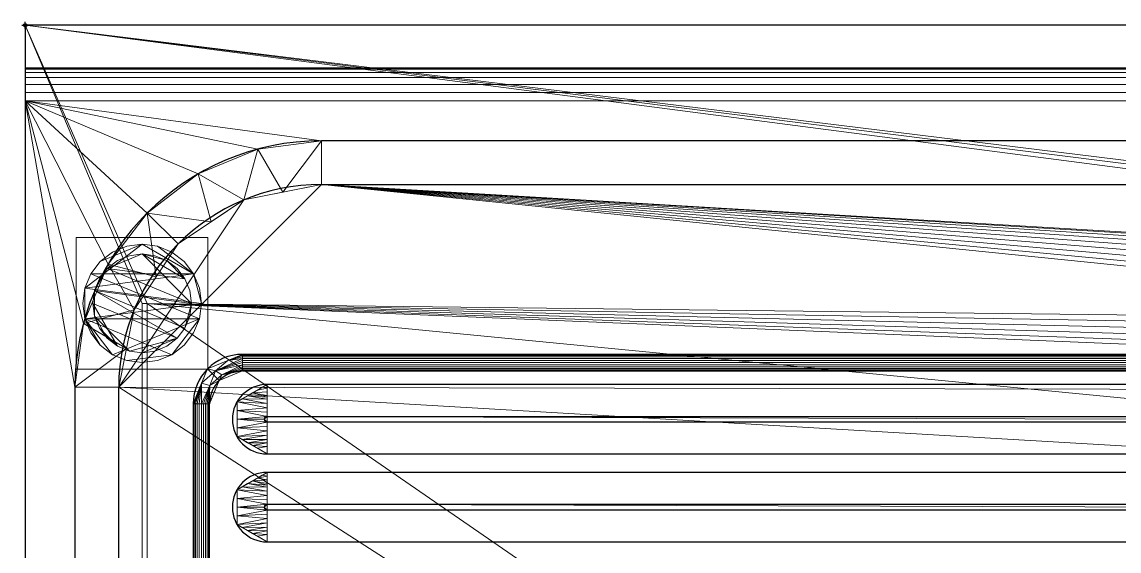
# Model space of a CAD drawing. Header units: millimetres. Extents: x -1 to 1401, y -701 to 1.
# Drawn here: x -1 to 332.2, y -159.8 to 1 of the extents above; entities that cross this region are included whole.
import ezdxf

# ---------------------------------------------------------------- set-up
doc = ezdxf.new("R2010")
doc.units = ezdxf.units.MM
doc.header["$PDMODE"] = 34
for name, color, linetype in [('IQ_200_2D', 1, 'Continuous'), ('IQ_200_3D', 1, 'Continuous'), ('IQ_204_2D', 7, 'Continuous'), ('IQ_204_3D', 7, 'Continuous'), ('IQ_INS_3D', 3, 'Continuous')]:
    doc.layers.add(name, color=color, linetype=linetype)

msp = doc.modelspace()

# ---------------------------------------------------------------- linework, layer by layer
at = {"layer": 'IQ_200_2D'}
for p, q in [((1400, 0), (0, 0)), ((0, 0), (0, -700))]:
    msp.add_line(p, q, dxfattribs=at)
at = {"layer": 'IQ_204_2D'}
for p, q in [((1400, -13), (0, -13)), ((1310, -35.11), (90, -35.11)), ((90, -48.39), (1310, -48.39)), ((639.96, -100), (66, -100)), ((66, -105), (639.96, -105)), ((632.38, -109.14), (73.48, -109.14)), ((15.11, -110), (15.11, -610)), ((28.39, -610), (28.39, -110)), ((51, -115), (51, -605)), ((56, -605), (56, -115)), ((73.44, -118.82), (632.34, -118.82)), ((632.34, -120.58), (73.44, -120.58)), ((73.48, -130.26), (632.38, -130.26)), ((632.38, -135.84), (73.48, -135.84)), ((73.44, -145.52), (632.34, -145.52)), ((632.34, -147.28), (73.44, -147.28)), ((73.48, -156.96), (632.38, -156.96))]:
    msp.add_line(p, q, dxfattribs=at)
for centre, radius, end in [((90, -110), 74.89, 180), ((90, -110), 61.61, 180), ((66, -115), 15, 180), ((66, -115), 10, 180), ((73.48, -119.7), 10.56, 270), ((73.44, -119.7), 0.877, 270), ((73.48, -146.4), 10.56, 270), ((73.44, -146.4), 0.877, 270)]:
    msp.add_arc(centre, radius, 90, end, dxfattribs=at)
at = {"layer": 'IQ_INS_3D'}
msp.add_point((0, 0), dxfattribs=at)

# ---------------------------------------------------------------- meshes
at = {"layer": 'IQ_200_3D', "lineweight": 18}
mesh = msp.add_polyface(dxfattribs=at)
corners = [(0, -13, 1000), (0, -13, 910), (0, -13.34, 907.41), (0, -14.34, 905), (0, -15.93, 902.93), (0, -18, 901.34), (0, -20.41, 900.34), (0, -23, 900), (0, -700, 900), (0, -700, 850), (0, 0, 850), (0, 0, 1000)]
mesh.append_faces([[corners[k] for k in face] for face in [(10, 1, 0, 11)]], dxfattribs={"vtx0": -1})
mesh.append_faces([[corners[k] for k in face] for face in [(4, 10, 5)]], dxfattribs={"vtx0": -1, "vtx1": -1})
mesh.append_faces([[corners[k] for k in face] for face in [(10, 4, 3), (10, 3, 2), (10, 2, 1), (10, 6, 5)]], dxfattribs={"vtx0": -1, "vtx2": -1})
mesh.append_faces([[corners[k] for k in face] for face in [(7, 6, 10)]], dxfattribs={"vtx1": -1, "vtx2": -1})
mesh.append_faces([[corners[k] for k in face] for face in [(10, 9, 8, 7)]], dxfattribs={"vtx3": -1})
mesh = msp.add_polyface(dxfattribs=at)
corners = [(0, 0, 850), (0, -700, 850), (1400, -700, 850), (1400, 0, 850), (712, -550, 850), (712, -150, 850), (713.87, -135.76, 850), (719.37, -122.5, 850), (728.11, -111.11, 850), (739.5, -102.37, 850), (752.76, -96.87, 850), (767, -95, 850), (1267, -95, 850), (1281.24, -96.87, 850), (1294.5, -102.37, 850), (1305.89, -111.11, 850), (1314.63, -122.5, 850), (1320.13, -135.76, 850), (1322, -150, 850), (1322, -550, 850), (1320.13, -564.24, 850), (1314.63, -577.5, 850), (1305.89, -588.89, 850), (1294.5, -597.63, 850), (1281.24, -603.13, 850), (1267, -605, 850), (767, -605, 850), (752.76, -603.13, 850), (739.5, -597.63, 850), (728.11, -588.89, 850), (719.37, -577.5, 850), (713.87, -564.24, 850), (1364.5, -664.5, 850), (35.5, -664.5, 850), (35.5, -84.5, 850), (37, -84.5, 850), (37, -663, 850), (1363, -663, 850), (1363, -84.5, 850), (1364.5, -84.5, 850), (676, -100, 850), (676.55, -95.86, 850), (678.14, -92, 850), (680.69, -88.69, 850), (684, -86.14, 850), (687.86, -84.55, 850), (692, -84, 850), (696.14, -84.55, 850), (700, -86.14, 850), (703.31, -88.69, 850), (705.86, -92, 850), (707.45, -95.86, 850), (708, -100, 850), (707.45, -104.14, 850), (705.86, -108, 850), (703.31, -111.31, 850), (700, -113.86, 850), (696.14, -115.45, 850), (692, -116, 850), (687.86, -115.45, 850), (684, -113.86, 850), (680.69, -111.31, 850), (678.14, -108, 850), (676.55, -104.14, 850)]
mesh.append_faces([[corners[k] for k in face] for face in [(4, 35, 5), (52, 8, 53), (43, 0, 44), (27, 36, 28), (29, 36, 30), (22, 37, 23), (20, 37, 21), (38, 3, 39)]], dxfattribs={"vtx0": -1, "vtx1": -1})
mesh.append_faces([[corners[k] for k in face] for face in [(35, 0, 43, 42), (3, 11, 48, 47)]], dxfattribs={"vtx0": -1, "vtx1": -1, "vtx3": -1})
mesh.append_faces([[corners[k] for k in face] for face in [(0, 34, 33, 1), (35, 4, 31, 36), (35, 63, 62), (35, 41, 40), (35, 42, 41), (9, 51, 50), (3, 46, 45, 0), (37, 25, 24), (36, 31, 30), (36, 29, 28), (37, 24, 23), (36, 26, 25, 37), (37, 22, 21), (3, 12, 11), (38, 16, 15), (38, 17, 16), (38, 15, 14)]], dxfattribs={"vtx0": -1, "vtx2": -1})
mesh.append_faces([[corners[k] for k in face] for face in [(35, 61, 60, 5), (38, 13, 12, 3)]], dxfattribs={"vtx0": -1, "vtx2": -1, "vtx3": -1})
mesh.append_faces([[corners[k] for k in face] for face in [(60, 59, 5), (62, 61, 35), (58, 57, 6), (56, 55, 7), (54, 53, 8), (35, 34, 0), (45, 44, 0), (40, 63, 35), (47, 46, 3), (27, 26, 36), (19, 18, 38), (18, 17, 38), (14, 13, 38)]], dxfattribs={"vtx1": -1, "vtx2": -1})
mesh.append_faces([[corners[k] for k in face] for face in [(6, 5, 59, 58), (7, 6, 57, 56), (8, 7, 55, 54), (2, 1, 33, 32), (10, 9, 50, 49), (9, 8, 52, 51), (11, 10, 49, 48), (3, 2, 32, 39), (38, 37, 20, 19)]], dxfattribs={"vtx1": -1, "vtx3": -1})
mesh = msp.add_polyface(dxfattribs=at)
corners = [(0, 0, 850), (1400, 0, 850), (1400, 0, 1000), (0, 0, 1000)]
mesh.append_faces([[corners[k] for k in face] for face in [(3, 2, 1, 0)]])
mesh = msp.add_polyface(dxfattribs=at)
corners = [(0, 0, 1000), (1400, 0, 1000), (1400, -13, 1000), (0, -13, 1000)]
mesh.append_faces([[corners[k] for k in face] for face in [(3, 2, 1, 0)]])
mesh = msp.add_polyface(dxfattribs=at)
corners = [(0, -13, 1000), (1400, -13, 1000), (1400, -13, 910), (0, -13, 910)]
mesh.append_faces([[corners[k] for k in face] for face in [(3, 2, 1, 0)]])
mesh = msp.add_polyface(dxfattribs=at)
corners = [(0, -23, 900), (0, -20.41, 900.34), (0, -18, 901.34), (0, -15.93, 902.93), (0, -14.34, 905), (0, -13.34, 907.41), (0, -13, 910), (1400, -13, 910), (1400, -13.34, 907.41), (1400, -14.34, 905), (1400, -15.93, 902.93), (1400, -18, 901.34), (1400, -20.41, 900.34), (1400, -23, 900)]
mesh.append_faces([[corners[k] for k in face] for face in [(12, 1, 0, 13)]], dxfattribs={"vtx0": -1})
mesh.append_faces([[corners[k] for k in face] for face in [(8, 5, 4, 9), (3, 10, 9, 4), (11, 2, 1, 12), (2, 11, 10, 3)]], dxfattribs={"vtx0": -1, "vtx2": -1})
mesh.append_faces([[corners[k] for k in face] for face in [(8, 7, 6, 5)]], dxfattribs={"vtx3": -1})
mesh = msp.add_polyface(dxfattribs=at)
corners = [(0, -700, 900), (0, -23, 900), (1400, -23, 900), (1400, -700, 900), (1310, -35.11, 900), (90, -35.11, 900), (70.62, -37.66, 900), (52.56, -45.15, 900), (37.05, -57.05, 900), (25.15, -72.56, 900), (17.66, -90.62, 900), (15.11, -110, 900), (15.11, -610, 900), (17.66, -629.38, 900), (25.15, -647.44, 900), (37.05, -662.95, 900), (52.56, -674.85, 900), (70.62, -682.34, 900), (90, -684.89, 900), (1310, -684.89, 900), (1329.38, -682.34, 900), (1347.44, -674.85, 900), (1362.95, -662.95, 900), (1374.85, -647.44, 900), (1382.34, -629.38, 900), (1384.89, -610, 900), (1384.89, -110, 900), (1382.34, -90.62, 900), (1374.85, -72.56, 900), (1362.95, -57.05, 900), (1347.44, -45.15, 900), (1329.38, -37.66, 900)]
mesh.append_faces([[corners[k] for k in face] for face in [(8, 1, 9), (13, 0, 14), (30, 2, 31), (27, 2, 28), (20, 3, 21), (22, 3, 23)]], dxfattribs={"vtx0": -1, "vtx1": -1})
mesh.append_faces([[corners[k] for k in face] for face in [(1, 11, 10), (0, 12, 11, 1), (1, 6, 5), (1, 8, 7), (1, 7, 6), (0, 13, 12), (0, 16, 15), (0, 18, 17), (0, 17, 16), (3, 19, 18, 0), (2, 4, 31), (2, 30, 29), (2, 27, 26), (3, 22, 21), (3, 20, 19), (3, 25, 24)]], dxfattribs={"vtx0": -1, "vtx2": -1})
mesh.append_faces([[corners[k] for k in face] for face in [(10, 9, 1), (15, 14, 0), (29, 28, 2), (24, 23, 3)]], dxfattribs={"vtx1": -1, "vtx2": -1})
mesh.append_faces([[corners[k] for k in face] for face in [(2, 1, 5, 4), (3, 2, 26, 25)]], dxfattribs={"vtx1": -1, "vtx3": -1})
mesh = msp.add_polyface(dxfattribs=at)
corners = [(90, -48.39, 890), (66.42, -53.08, 890), (46.44, -66.44, 890), (33.08, -86.42, 890), (28.39, -110, 890), (15.11, -110, 900), (17.66, -90.62, 900), (25.15, -72.56, 900), (37.05, -57.05, 900), (52.56, -45.15, 900), (70.62, -37.66, 900), (90, -35.11, 900), (30.74, -98.21, 890), (39.76, -76.43, 890), (56.43, -59.76, 890), (78.21, -50.74, 890)]
mesh.append_faces([[corners[k] for k in face] for face in [(12, 5, 4)]], dxfattribs={"vtx0": -1})
mesh.append_faces([[corners[k] for k in face] for face in [(5, 12, 6), (2, 8, 13), (7, 13, 8), (8, 14, 9), (14, 8, 2)]], dxfattribs={"vtx0": -1, "vtx1": -1})
mesh.append_faces([[corners[k] for k in face] for face in [(7, 3, 13), (10, 1, 15), (1, 10, 9)]], dxfattribs={"vtx0": -1, "vtx2": -1})
mesh.append_faces([[corners[k] for k in face] for face in [(0, 11, 15)]], dxfattribs={"vtx1": -1})
mesh.append_faces([[corners[k] for k in face] for face in [(7, 6, 3), (12, 3, 6), (11, 10, 15), (14, 1, 9)]], dxfattribs={"vtx1": -1, "vtx2": -1})
mesh = msp.add_polyface(dxfattribs=at)
corners = [(90, -48.39, 890), (90, -35.11, 900), (1310, -35.11, 900), (1310, -48.39, 890)]
mesh.append_faces([[corners[k] for k in face] for face in [(3, 2, 1, 0)]])
mesh = msp.add_polyface(dxfattribs=at)
corners = [(90, -48.39, 890), (1310, -48.39, 890), (1333.58, -53.08, 890), (1353.56, -66.44, 890), (1366.92, -86.42, 890), (1371.61, -110, 890), (1371.61, -610, 890), (1366.92, -633.58, 890), (1353.56, -653.56, 890), (1333.58, -666.92, 890), (1310, -671.61, 890), (90, -671.61, 890), (66.42, -666.92, 890), (46.44, -653.56, 890), (33.08, -633.58, 890), (28.39, -610, 890), (28.39, -110, 890), (33.08, -86.42, 890), (46.44, -66.44, 890), (66.42, -53.08, 890), (712, -150, 890), (712, -550, 890), (713.87, -564.24, 890), (719.37, -577.5, 890), (728.11, -588.89, 890), (739.5, -597.63, 890), (752.76, -603.13, 890), (767, -605, 890), (1267, -605, 890), (1281.24, -603.13, 890), (1294.5, -597.63, 890), (1305.89, -588.89, 890), (1314.63, -577.5, 890), (1320.13, -564.24, 890), (1322, -550, 890), (1322, -150, 890), (1320.13, -135.76, 890), (1314.63, -122.5, 890), (1305.89, -111.11, 890), (1294.5, -102.37, 890), (1281.24, -96.87, 890), (1267, -95, 890), (767, -95, 890), (752.76, -96.87, 890), (739.5, -102.37, 890), (728.11, -111.11, 890), (719.37, -122.5, 890), (713.87, -135.76, 890), (708, -100, 890), (707.45, -95.86, 890), (705.86, -92, 890), (703.31, -88.69, 890), (700, -86.14, 890), (696.14, -84.55, 890), (692, -84, 890), (687.86, -84.55, 890), (684, -86.14, 890), (680.69, -88.69, 890), (678.14, -92, 890), (676.55, -95.86, 890), (676, -100, 890), (676.55, -104.14, 890), (678.14, -108, 890), (680.69, -111.31, 890), (684, -113.86, 890), (687.86, -115.45, 890), (692, -116, 890), (696.14, -115.45, 890), (700, -113.86, 890), (703.31, -111.31, 890), (705.86, -108, 890), (707.45, -104.14, 890)]
mesh.append_faces([[corners[k] for k in face] for face in [(12, 15, 14, 13)]], dxfattribs={"vtx0": -1})
mesh.append_faces([[corners[k] for k in face] for face in [(64, 20, 65), (71, 45, 48), (20, 16, 21), (60, 0, 61), (26, 11, 27), (23, 11, 24), (7, 31, 8), (42, 52, 43)]], dxfattribs={"vtx0": -1, "vtx1": -1})
mesh.append_faces([[corners[k] for k in face] for face in [(0, 16, 63, 62), (11, 21, 16, 15)]], dxfattribs={"vtx0": -1, "vtx1": -1, "vtx3": -1})
mesh.append_faces([[corners[k] for k in face] for face in [(15, 12, 11), (20, 66, 65), (46, 70, 69), (11, 22, 21), (0, 57, 56), (0, 62, 61), (0, 54, 53, 1), (9, 30, 29, 10), (5, 34, 33, 6), (6, 33, 32), (3, 38, 37, 4), (4, 37, 36, 5)]], dxfattribs={"vtx0": -1, "vtx2": -1})
mesh.append_faces([[corners[k] for k in face] for face in [(1, 53, 52, 42)]], dxfattribs={"vtx0": -1, "vtx2": -1, "vtx3": -1})
mesh.append_faces([[corners[k] for k in face] for face in [(68, 67, 47), (60, 59, 0), (59, 58, 0), (0, 19, 16), (58, 57, 0), (51, 50, 44), (49, 48, 45), (56, 55, 0), (55, 54, 0), (29, 28, 10), (23, 22, 11), (25, 24, 11), (26, 25, 11), (41, 40, 1), (42, 41, 1), (36, 35, 5), (35, 34, 5)]], dxfattribs={"vtx1": -1, "vtx2": -1})
mesh.append_faces([[corners[k] for k in face] for face in [(64, 63, 16, 20)]], dxfattribs={"vtx1": -1, "vtx2": -1, "vtx3": -1})
mesh.append_faces([[corners[k] for k in face] for face in [(20, 47, 67, 66), (46, 45, 71, 70), (47, 46, 69, 68), (45, 44, 50, 49), (44, 43, 52, 51), (11, 10, 28, 27), (31, 30, 9, 8), (7, 6, 32, 31), (2, 1, 40, 39), (39, 38, 3, 2)]], dxfattribs={"vtx1": -1, "vtx3": -1})
mesh.append_faces([[corners[k] for k in face] for face in [(19, 18, 17, 16)]], dxfattribs={"vtx3": -1})
mesh = msp.add_polyface(dxfattribs=at)
corners = [(55.5, -64.5, 850), (55.5, -104.5, 850), (15.5, -104.5, 850), (15.5, -64.5, 850)]
mesh.append_faces([[corners[k] for k in face] for face in [(3, 2, 1, 0)]])
mesh = msp.add_polyface(dxfattribs=at)
corners = [(15.5, -104.5, 75), (55.5, -104.5, 75), (55.5, -64.5, 75), (15.5, -64.5, 75)]
mesh.append_faces([[corners[k] for k in face] for face in [(3, 2, 1, 0)]])
mesh = msp.add_polyface(dxfattribs=at)
corners = [(15.5, -64.5, 850), (15.5, -64.5, 75), (55.5, -64.5, 75), (55.5, -64.5, 850)]
mesh.append_faces([[corners[k] for k in face] for face in [(3, 2, 1, 0)]])
mesh = msp.add_polyface(dxfattribs=at)
corners = [(15.5, -104.5, 850), (15.5, -104.5, 75), (15.5, -64.5, 75), (15.5, -64.5, 850)]
mesh.append_faces([[corners[k] for k in face] for face in [(3, 2, 1, 0)]])
mesh = msp.add_polyface(dxfattribs=at)
corners = [(53.5, -84.5, 5), (52.89, -89.16, 5), (51.09, -93.5, 5), (48.23, -97.23, 5), (44.5, -100.09, 5), (40.16, -101.89, 5), (35.5, -102.5, 5), (30.84, -101.89, 5), (26.5, -100.09, 5), (22.77, -97.23, 5), (19.91, -93.5, 5), (18.11, -89.16, 5), (17.5, -84.5, 5), (18.11, -79.84, 5), (19.91, -75.5, 5), (22.77, -71.77, 5), (26.5, -68.91, 5), (30.84, -67.11, 5), (35.5, -66.5, 5), (40.16, -67.11, 5), (44.5, -68.91, 5), (48.23, -71.77, 5), (51.09, -75.5, 5), (52.89, -79.84, 5)]
mesh.append_faces([[corners[k] for k in face] for face in [(1, 4, 3, 2), (15, 18, 17, 16)]], dxfattribs={"vtx0": -1})
mesh.append_faces([[corners[k] for k in face] for face in [(11, 8, 7, 4), (4, 1, 0, 11), (22, 19, 18, 13)]], dxfattribs={"vtx0": -1, "vtx2": -1, "vtx3": -1})
mesh.append_faces([[corners[k] for k in face] for face in [(18, 15, 14, 13), (13, 0, 23, 22)]], dxfattribs={"vtx0": -1, "vtx3": -1})
mesh.append_faces([[corners[k] for k in face] for face in [(10, 9, 8, 11)]], dxfattribs={"vtx2": -1})
mesh.append_faces([[corners[k] for k in face] for face in [(13, 12, 11, 0)]], dxfattribs={"vtx2": -1, "vtx3": -1})
mesh.append_faces([[corners[k] for k in face] for face in [(7, 6, 5, 4), (22, 21, 20, 19)]], dxfattribs={"vtx3": -1})
mesh = msp.add_polyface(dxfattribs=at)
corners = [(53.5, -84.5, 0), (52.89, -79.84, 0), (51.09, -75.5, 0), (48.23, -71.77, 0), (44.5, -68.91, 0), (40.16, -67.11, 0), (35.5, -66.5, 0), (30.84, -67.11, 0), (26.5, -68.91, 0), (22.77, -71.77, 0), (19.91, -75.5, 0), (18.11, -79.84, 0), (17.5, -84.5, 0), (18.11, -89.16, 0), (19.91, -93.5, 0), (22.77, -97.23, 0), (26.5, -100.09, 0), (30.84, -101.89, 0), (35.5, -102.5, 0), (40.16, -101.89, 0), (44.5, -100.09, 0), (48.23, -97.23, 0), (51.09, -93.5, 0), (52.89, -89.16, 0)]
mesh.append_faces([[corners[k] for k in face] for face in [(2, 5, 4, 3), (17, 20, 19, 18)]], dxfattribs={"vtx0": -1})
mesh.append_faces([[corners[k] for k in face] for face in [(15, 13, 23, 16)]], dxfattribs={"vtx0": -1, "vtx1": -1, "vtx2": -1})
mesh.append_faces([[corners[k] for k in face] for face in [(6, 2, 10, 9)]], dxfattribs={"vtx0": -1, "vtx1": -1, "vtx3": -1})
mesh.append_faces([[corners[k] for k in face] for face in [(13, 11, 10, 23), (20, 17, 16, 23)]], dxfattribs={"vtx0": -1, "vtx2": -1, "vtx3": -1})
mesh.append_faces([[corners[k] for k in face] for face in [(1, 0, 2), (14, 13, 15), (12, 11, 13)]], dxfattribs={"vtx1": -1})
mesh.append_faces([[corners[k] for k in face] for face in [(6, 5, 2)]], dxfattribs={"vtx1": -1, "vtx2": -1})
mesh.append_faces([[corners[k] for k in face] for face in [(0, 23, 10, 2)]], dxfattribs={"vtx1": -1, "vtx2": -1, "vtx3": -1})
mesh.append_faces([[corners[k] for k in face] for face in [(9, 8, 7, 6), (23, 22, 21, 20)]], dxfattribs={"vtx3": -1})
mesh = msp.add_polyface(dxfattribs=at)
corners = [(53.5, -84.5, 5), (52.89, -79.84, 5), (51.09, -75.5, 5), (48.23, -71.77, 5), (44.5, -68.91, 5), (40.16, -67.11, 5), (35.5, -66.5, 5), (30.84, -67.11, 5), (26.5, -68.91, 5), (22.77, -71.77, 5), (19.91, -75.5, 5), (18.11, -79.84, 5), (17.5, -84.5, 5), (17.5, -84.5, 0), (18.11, -79.84, 0), (19.91, -75.5, 0), (22.77, -71.77, 0), (26.5, -68.91, 0), (30.84, -67.11, 0), (35.5, -66.5, 0), (40.16, -67.11, 0), (44.5, -68.91, 0), (48.23, -71.77, 0), (51.09, -75.5, 0), (52.89, -79.84, 0), (53.5, -84.5, 0)]
mesh.append_faces([[corners[k] for k in face] for face in [(12, 11, 14, 13), (25, 24, 1, 0)]], dxfattribs={"vtx1": -1})
mesh.append_faces([[corners[k] for k in face] for face in [(11, 10, 15, 14), (9, 8, 17, 16), (10, 9, 16, 15), (8, 7, 18, 17), (19, 18, 7, 6), (6, 5, 20, 19), (5, 4, 21, 20), (3, 2, 23, 22), (4, 3, 22, 21), (2, 1, 24, 23)]], dxfattribs={"vtx1": -1, "vtx3": -1})
mesh = msp.add_polyface(dxfattribs=at)
corners = [(55.5, -64.5, 850), (55.5, -64.5, 75), (55.5, -104.5, 75), (55.5, -104.5, 850)]
mesh.append_faces([[corners[k] for k in face] for face in [(3, 2, 1, 0)]])
mesh = msp.add_polyface(dxfattribs=at)
corners = [(50.5, -84.5, 75), (49.99, -88.38, 75), (48.49, -92, 75), (46.11, -95.11, 75), (43, -97.49, 75), (39.38, -98.99, 75), (35.5, -99.5, 75), (31.62, -98.99, 75), (28, -97.49, 75), (24.89, -95.11, 75), (22.51, -92, 75), (21.01, -88.38, 75), (20.5, -84.5, 75), (21.01, -80.62, 75), (22.51, -77, 75), (24.89, -73.89, 75), (28, -71.51, 75), (31.62, -70.01, 75), (35.5, -69.5, 75), (39.38, -70.01, 75), (43, -71.51, 75), (46.11, -73.89, 75), (48.49, -77, 75), (49.99, -80.62, 75)]
mesh.append_faces([[corners[k] for k in face] for face in [(3, 6, 5, 4), (18, 20, 19)]], dxfattribs={"vtx0": -1})
mesh.append_faces([[corners[k] for k in face] for face in [(10, 8, 12, 11), (6, 3, 7)]], dxfattribs={"vtx0": -1, "vtx1": -1})
mesh.append_faces([[corners[k] for k in face] for face in [(20, 18, 15, 22)]], dxfattribs={"vtx0": -1, "vtx1": -1, "vtx2": -1, "vtx3": -1})
mesh.append_faces([[corners[k] for k in face] for face in [(12, 3, 2, 13)]], dxfattribs={"vtx0": -1, "vtx2": -1})
mesh.append_faces([[corners[k] for k in face] for face in [(12, 8, 7, 3)]], dxfattribs={"vtx0": -1, "vtx2": -1, "vtx3": -1})
mesh.append_faces([[corners[k] for k in face] for face in [(13, 2, 1, 0), (0, 15, 14, 13), (15, 0, 23, 22)]], dxfattribs={"vtx0": -1, "vtx3": -1})
mesh.append_faces([[corners[k] for k in face] for face in [(9, 8, 10), (16, 15, 18, 17), (21, 20, 22)]], dxfattribs={"vtx1": -1})
mesh = msp.add_polyface(dxfattribs=at)
corners = [(50.5, -84.5, 5), (49.99, -80.62, 5), (48.49, -77, 5), (46.11, -73.89, 5), (43, -71.51, 5), (39.38, -70.01, 5), (35.5, -69.5, 5), (31.62, -70.01, 5), (28, -71.51, 5), (24.89, -73.89, 5), (22.51, -77, 5), (21.01, -80.62, 5), (20.5, -84.5, 5), (21.01, -88.38, 5), (22.51, -92, 5), (24.89, -95.11, 5), (28, -97.49, 5), (31.62, -98.99, 5), (35.5, -99.5, 5), (39.38, -98.99, 5), (43, -97.49, 5), (46.11, -95.11, 5), (48.49, -92, 5), (49.99, -88.38, 5)]
mesh.append_faces([[corners[k] for k in face] for face in [(22, 0, 23), (11, 13, 12)]], dxfattribs={"vtx0": -1})
mesh.append_faces([[corners[k] for k in face] for face in [(15, 13, 17, 16), (17, 21, 18)]], dxfattribs={"vtx0": -1, "vtx1": -1})
mesh.append_faces([[corners[k] for k in face] for face in [(21, 11, 0, 22)]], dxfattribs={"vtx0": -1, "vtx1": -1, "vtx2": -1})
mesh.append_faces([[corners[k] for k in face] for face in [(11, 9, 6, 0), (17, 13, 11, 21)]], dxfattribs={"vtx0": -1, "vtx1": -1, "vtx2": -1, "vtx3": -1})
mesh.append_faces([[corners[k] for k in face] for face in [(2, 6, 5, 4), (6, 2, 1, 0)]], dxfattribs={"vtx0": -1, "vtx3": -1})
mesh.append_faces([[corners[k] for k in face] for face in [(3, 2, 4), (14, 13, 15)]], dxfattribs={"vtx1": -1})
mesh.append_faces([[corners[k] for k in face] for face in [(8, 7, 6, 9), (11, 10, 9)]], dxfattribs={"vtx2": -1})
mesh.append_faces([[corners[k] for k in face] for face in [(21, 20, 19, 18)]], dxfattribs={"vtx3": -1})
mesh = msp.add_polyface(dxfattribs=at)
corners = [(50.5, -84.5, 75), (49.99, -80.62, 75), (48.49, -77, 75), (46.11, -73.89, 75), (43, -71.51, 75), (39.38, -70.01, 75), (35.5, -69.5, 75), (31.62, -70.01, 75), (28, -71.51, 75), (24.89, -73.89, 75), (22.51, -77, 75), (21.01, -80.62, 75), (20.5, -84.5, 75), (20.5, -84.5, 5), (21.01, -80.62, 5), (22.51, -77, 5), (24.89, -73.89, 5), (28, -71.51, 5), (31.62, -70.01, 5), (35.5, -69.5, 5), (39.38, -70.01, 5), (43, -71.51, 5), (46.11, -73.89, 5), (48.49, -77, 5), (49.99, -80.62, 5), (50.5, -84.5, 5)]
mesh.append_faces([[corners[k] for k in face] for face in [(7, 18, 17, 8), (8, 17, 16, 9), (6, 19, 18, 7), (14, 11, 10, 15), (4, 21, 20, 5), (3, 22, 21, 4), (1, 24, 23, 2), (2, 23, 22, 3), (19, 6, 5, 20)]], dxfattribs={"vtx0": -1, "vtx2": -1})
mesh.append_faces([[corners[k] for k in face] for face in [(12, 11, 14, 13)]], dxfattribs={"vtx1": -1})
mesh.append_faces([[corners[k] for k in face] for face in [(16, 15, 10, 9)]], dxfattribs={"vtx1": -1, "vtx3": -1})
mesh.append_faces([[corners[k] for k in face] for face in [(0, 25, 24, 1)]], dxfattribs={"vtx2": -1})
mesh = msp.add_polyface(dxfattribs=at)
corners = [(17.5, -84.5, 5), (18.11, -89.16, 5), (19.91, -93.5, 5), (22.77, -97.23, 5), (26.5, -100.09, 5), (30.84, -101.89, 5), (35.5, -102.5, 5), (40.16, -101.89, 5), (44.5, -100.09, 5), (48.23, -97.23, 5), (51.09, -93.5, 5), (52.89, -89.16, 5), (53.5, -84.5, 5), (53.5, -84.5, 0), (52.89, -89.16, 0), (51.09, -93.5, 0), (48.23, -97.23, 0), (44.5, -100.09, 0), (40.16, -101.89, 0), (35.5, -102.5, 0), (30.84, -101.89, 0), (26.5, -100.09, 0), (22.77, -97.23, 0), (19.91, -93.5, 0), (18.11, -89.16, 0), (17.5, -84.5, 0)]
mesh.append_faces([[corners[k] for k in face] for face in [(12, 11, 14, 13), (25, 24, 1, 0)]], dxfattribs={"vtx1": -1})
mesh.append_faces([[corners[k] for k in face] for face in [(11, 10, 15, 14), (9, 8, 17, 16), (10, 9, 16, 15), (8, 7, 18, 17), (19, 18, 7, 6), (6, 5, 20, 19), (5, 4, 21, 20), (3, 2, 23, 22), (4, 3, 22, 21), (2, 1, 24, 23)]], dxfattribs={"vtx1": -1, "vtx3": -1})
mesh = msp.add_polyface(dxfattribs=at)
corners = [(20.5, -84.5, 75), (21.01, -88.38, 75), (22.51, -92, 75), (24.89, -95.11, 75), (28, -97.49, 75), (31.62, -98.99, 75), (35.5, -99.5, 75), (39.38, -98.99, 75), (43, -97.49, 75), (46.11, -95.11, 75), (48.49, -92, 75), (49.99, -88.38, 75), (50.5, -84.5, 75), (50.5, -84.5, 5), (49.99, -88.38, 5), (48.49, -92, 5), (46.11, -95.11, 5), (43, -97.49, 5), (39.38, -98.99, 5), (35.5, -99.5, 5), (31.62, -98.99, 5), (28, -97.49, 5), (24.89, -95.11, 5), (22.51, -92, 5), (21.01, -88.38, 5), (20.5, -84.5, 5)]
mesh.append_faces([[corners[k] for k in face] for face in [(11, 14, 13, 12)]], dxfattribs={"vtx0": -1})
mesh.append_faces([[corners[k] for k in face] for face in [(10, 15, 14, 11), (9, 16, 15, 10), (7, 18, 17, 8), (8, 17, 16, 9), (6, 19, 18, 7), (4, 21, 20, 5), (3, 22, 21, 4), (1, 24, 23, 2), (2, 23, 22, 3), (19, 6, 5, 20)]], dxfattribs={"vtx0": -1, "vtx2": -1})
mesh.append_faces([[corners[k] for k in face] for face in [(0, 25, 24, 1)]], dxfattribs={"vtx2": -1})
mesh = msp.add_polyface(dxfattribs=at)
corners = [(1364.5, -664.5, 600), (1364.5, -84.5, 600), (1363, -84.5, 600), (1363, -663, 600), (37, -663, 600), (37, -84.5, 600), (35.5, -84.5, 600), (35.5, -664.5, 600)]
mesh.append_faces([[corners[k] for k in face] for face in [(5, 4, 7, 6)]], dxfattribs={"vtx1": -1})
mesh.append_faces([[corners[k] for k in face] for face in [(0, 7, 4, 3)]], dxfattribs={"vtx1": -1, "vtx3": -1})
mesh.append_faces([[corners[k] for k in face] for face in [(2, 1, 0, 3)]], dxfattribs={"vtx2": -1})
mesh = msp.add_polyface(dxfattribs=at)
corners = [(35.5, -84.5, 600), (35.5, -84.5, 850), (35.5, -664.5, 850), (35.5, -664.5, 600)]
mesh.append_faces([[corners[k] for k in face] for face in [(3, 2, 1, 0)]])
mesh = msp.add_polyface(dxfattribs=at)
corners = [(37, -84.5, 600), (37, -84.5, 850), (35.5, -84.5, 850), (35.5, -84.5, 600)]
mesh.append_faces([[corners[k] for k in face] for face in [(3, 2, 1, 0)]])
mesh = msp.add_polyface(dxfattribs=at)
corners = [(37, -663, 600), (37, -663, 850), (37, -84.5, 850), (37, -84.5, 600)]
mesh.append_faces([[corners[k] for k in face] for face in [(3, 2, 1, 0)]])
mesh = msp.add_polyface(dxfattribs=at)
corners = [(55.5, -104.5, 850), (55.5, -104.5, 75), (15.5, -104.5, 75), (15.5, -104.5, 850)]
mesh.append_faces([[corners[k] for k in face] for face in [(3, 2, 1, 0)]])
mesh = msp.add_polyface(dxfattribs=at)
corners = [(28.39, -610, 890), (15.11, -610, 900), (15.11, -110, 900), (28.39, -110, 890)]
mesh.append_faces([[corners[k] for k in face] for face in [(3, 2, 1, 0)]])
at = {"layer": 'IQ_204_3D', "lineweight": 18}
mesh = msp.add_polyface(dxfattribs=at)
corners = [(51, -115, 890), (55.39, -104.39, 890), (66, -100, 890), (66, -100.09, 890.65), (66, -100.33, 891.25), (66, -100.73, 891.77), (66, -101.25, 892.17), (66, -101.85, 892.41), (66, -102.5, 892.5), (66, -103.15, 892.41), (66, -103.75, 892.17), (66, -104.27, 891.77), (66, -104.67, 891.25), (66, -104.91, 890.65), (66, -105, 890), (58.93, -107.93, 890), (56, -115, 890), (55.91, -115, 890.65), (55.67, -115, 891.25), (55.27, -115, 891.77), (54.75, -115, 892.17), (54.15, -115, 892.41), (53.5, -115, 892.5), (52.85, -115, 892.41), (52.25, -115, 892.17), (51.73, -115, 891.77), (51.33, -115, 891.25), (51.09, -115, 890.65), (52.86, -110.5, 890), (61.5, -101.86, 890), (57.83, -105.02, 892.47), (53.57, -108.76, 892.06), (56.03, -109.48, 892.24), (59.67, -106.21, 891.86)]
mesh.append_faces([[corners[k] for k in face] for face in [(1, 30, 29), (13, 33, 14), (6, 30, 7), (7, 30, 8), (21, 32, 22), (12, 33, 13), (24, 31, 25), (28, 31, 1), (3, 29, 4)]], dxfattribs={"vtx0": -1, "vtx1": -1})
mesh.append_faces([[corners[k] for k in face] for face in [(32, 15, 33), (30, 6, 29), (32, 30, 31), (17, 15, 32), (30, 32, 33), (28, 25, 31), (1, 31, 30), (33, 9, 30), (32, 31, 22)]], dxfattribs={"vtx0": -1, "vtx1": -1, "vtx2": -1})
mesh.append_faces([[corners[k] for k in face] for face in [(33, 12, 11), (29, 5, 4), (33, 15, 14), (32, 18, 17), (32, 21, 20), (32, 19, 18), (28, 27, 26), (32, 20, 19), (31, 24, 23)]], dxfattribs={"vtx0": -1, "vtx2": -1})
mesh.append_faces([[corners[k] for k in face] for face in [(9, 8, 30), (11, 10, 33), (6, 5, 29), (23, 22, 31), (10, 9, 33), (26, 25, 28)]], dxfattribs={"vtx1": -1, "vtx2": -1})
mesh.append_faces([[corners[k] for k in face] for face in [(3, 2, 29), (28, 0, 27), (17, 16, 15)]], dxfattribs={"vtx2": -1})
mesh = msp.add_polyface(dxfattribs=at)
corners = [(654.96, -605, 890), (654.96, -115, 890), (650.57, -104.39, 890), (639.96, -100, 890), (66, -100, 890), (55.39, -104.39, 890), (51, -115, 890), (51, -605, 890), (55.39, -615.61, 890), (66, -620, 890), (639.96, -620, 890), (650.57, -615.61, 890), (66, -105, 890), (639.96, -105, 890), (647.03, -107.93, 890), (649.96, -115, 890), (649.96, -605, 890), (647.03, -612.07, 890), (639.96, -615, 890), (66, -615, 890), (58.93, -612.07, 890), (56, -605, 890), (56, -115, 890), (58.93, -107.93, 890)]
mesh.append_faces([[corners[k] for k in face] for face in [(0, 16, 15, 1), (2, 14, 13, 3), (16, 0, 11, 17), (9, 19, 18, 10), (5, 23, 22, 6), (8, 20, 19, 9)]], dxfattribs={"vtx0": -1, "vtx2": -1})
mesh.append_faces([[corners[k] for k in face] for face in [(2, 1, 15, 14), (4, 3, 13, 12), (11, 10, 18, 17), (5, 4, 12, 23), (7, 6, 22, 21), (21, 20, 8, 7)]], dxfattribs={"vtx1": -1, "vtx3": -1})
mesh = msp.add_polyface(dxfattribs=at)
corners = [(639.96, -100, 890), (639.96, -100.09, 890.65), (639.96, -100.33, 891.25), (639.96, -100.73, 891.77), (639.96, -101.25, 892.17), (639.96, -101.85, 892.41), (639.96, -102.5, 892.5), (639.96, -103.15, 892.41), (639.96, -103.75, 892.17), (639.96, -104.27, 891.77), (639.96, -104.67, 891.25), (639.96, -104.91, 890.65), (639.96, -105, 890), (66, -105, 890), (66, -104.91, 890.65), (66, -104.67, 891.25), (66, -104.27, 891.77), (66, -103.75, 892.17), (66, -103.15, 892.41), (66, -102.5, 892.5), (66, -101.85, 892.41), (66, -101.25, 892.17), (66, -100.73, 891.77), (66, -100.33, 891.25), (66, -100.09, 890.65), (66, -100, 890)]
mesh.append_faces([[corners[k] for k in face] for face in [(12, 11, 14, 13)]], dxfattribs={"vtx1": -1})
mesh.append_faces([[corners[k] for k in face] for face in [(11, 10, 15, 14), (9, 8, 17, 16), (10, 9, 16, 15), (8, 7, 18, 17), (19, 18, 7, 6), (5, 4, 21, 20), (4, 3, 22, 21), (2, 1, 24, 23), (3, 2, 23, 22), (6, 5, 20, 19)]], dxfattribs={"vtx1": -1, "vtx3": -1})
mesh.append_faces([[corners[k] for k in face] for face in [(1, 0, 25, 24)]], dxfattribs={"vtx3": -1})
mesh = msp.add_polyface(dxfattribs=at)
corners = [(632.38, -109.14, 890), (73.48, -109.14, 890), (64.34, -114.42, 890), (64.34, -124.98, 890), (73.48, -130.26, 890), (632.38, -130.26, 890), (641.53, -124.98, 890), (641.53, -114.42, 890)]
mesh.append_faces([[corners[k] for k in face] for face in [(2, 1, 4, 3)]], dxfattribs={"vtx1": -1})
mesh.append_faces([[corners[k] for k in face] for face in [(5, 4, 1, 0)]], dxfattribs={"vtx1": -1, "vtx3": -1})
mesh.append_faces([[corners[k] for k in face] for face in [(0, 7, 6, 5)]], dxfattribs={"vtx3": -1})
mesh = msp.add_polyface(dxfattribs=at)
corners = [(73.48, -130.26, 890), (64.34, -124.98, 890), (64.34, -114.42, 890), (73.48, -109.14, 890), (73.44, -118.82, 898), (72.56, -119.7, 898), (73.44, -120.58, 898), (64.34, -119.7, 890), (73.46, -113.59, 893.68), (73.46, -125.81, 893.68), (73.45, -116.21, 895.84), (73.45, -123.19, 895.84), (67.54, -112.57, 890), (67.54, -126.83, 890), (73.46, -124.5, 894.76), (65.94, -125.9, 890), (73.46, -114.9, 894.76), (65.94, -113.5, 890), (64.34, -117.06, 890), (73.44, -117.52, 896.92), (64.34, -122.34, 890), (73.44, -121.88, 896.92), (73.47, -111.37, 891.84), (70.51, -110.86, 890), (72, -110, 890), (73.48, -110.25, 890.92), (69.03, -111.71, 890), (73.47, -112.48, 892.76), (73.46, -113.04, 893.22), (73.47, -128.03, 891.84), (70.51, -128.54, 890), (69.03, -127.69, 890), (73.47, -126.92, 892.76)]
mesh.append_faces([[corners[k] for k in face] for face in [(5, 7, 6), (21, 20, 11), (4, 7, 5), (14, 15, 9), (16, 2, 10), (18, 10, 2), (20, 6, 7), (12, 28, 26), (31, 32, 13)]], dxfattribs={"vtx0": -1, "vtx1": -1})
mesh.append_faces([[corners[k] for k in face] for face in [(26, 22, 25, 23), (14, 1, 15), (18, 4, 19), (31, 29, 32), (9, 15, 13), (25, 24, 23), (13, 32, 9)]], dxfattribs={"vtx0": -1, "vtx2": -1})
mesh.append_faces([[corners[k] for k in face] for face in [(14, 11, 1), (20, 1, 11), (18, 7, 4), (12, 17, 8), (16, 8, 17), (17, 2, 16), (19, 10, 18), (21, 6, 20), (8, 28, 12), (27, 22, 26), (28, 27, 26), (31, 30, 29)]], dxfattribs={"vtx1": -1, "vtx2": -1})
mesh.append_faces([[corners[k] for k in face] for face in [(25, 3, 24), (30, 0, 29)]], dxfattribs={"vtx2": -1})
mesh = msp.add_polyface(dxfattribs=at)
corners = [(632.38, -109.14, 890), (632.34, -118.82, 898), (73.44, -118.82, 898), (73.48, -109.14, 890)]
mesh.append_faces([[corners[k] for k in face] for face in [(3, 2, 1, 0)]])
mesh = msp.add_polyface(dxfattribs=at)
corners = [(51, -115, 890), (51.09, -115, 890.65), (51.33, -115, 891.25), (51.73, -115, 891.77), (52.25, -115, 892.17), (52.85, -115, 892.41), (53.5, -115, 892.5), (54.15, -115, 892.41), (54.75, -115, 892.17), (55.27, -115, 891.77), (55.67, -115, 891.25), (55.91, -115, 890.65), (56, -115, 890), (56, -605, 890), (55.91, -605, 890.65), (55.67, -605, 891.25), (55.27, -605, 891.77), (54.75, -605, 892.17), (54.15, -605, 892.41), (53.5, -605, 892.5), (52.85, -605, 892.41), (52.25, -605, 892.17), (51.73, -605, 891.77), (51.33, -605, 891.25), (51.09, -605, 890.65), (51, -605, 890)]
mesh.append_faces([[corners[k] for k in face] for face in [(12, 11, 14, 13)]], dxfattribs={"vtx1": -1})
mesh.append_faces([[corners[k] for k in face] for face in [(11, 10, 15, 14), (9, 8, 17, 16), (10, 9, 16, 15), (8, 7, 18, 17), (19, 18, 7, 6), (5, 4, 21, 20), (4, 3, 22, 21), (2, 1, 24, 23), (3, 2, 23, 22), (6, 5, 20, 19)]], dxfattribs={"vtx1": -1, "vtx3": -1})
mesh.append_faces([[corners[k] for k in face] for face in [(1, 0, 25, 24)]], dxfattribs={"vtx3": -1})
mesh = msp.add_polyface(dxfattribs=at)
corners = [(632.34, -118.82, 898), (633.21, -119.7, 898), (632.34, -120.58, 898), (73.44, -120.58, 898), (72.56, -119.7, 898), (73.44, -118.82, 898)]
mesh.append_faces([[corners[k] for k in face] for face in [(2, 5, 4, 3), (5, 2, 1, 0)]], dxfattribs={"vtx0": -1})
mesh = msp.add_polyface(dxfattribs=at)
corners = [(73.48, -130.26, 890), (73.44, -120.58, 898), (632.34, -120.58, 898), (632.38, -130.26, 890)]
mesh.append_faces([[corners[k] for k in face] for face in [(3, 2, 1, 0)]])
mesh = msp.add_polyface(dxfattribs=at)
corners = [(632.38, -135.84, 890), (73.48, -135.84, 890), (64.34, -141.12, 890), (64.34, -151.68, 890), (73.48, -156.96, 890), (632.38, -156.96, 890), (641.53, -151.68, 890), (641.53, -141.12, 890)]
mesh.append_faces([[corners[k] for k in face] for face in [(2, 1, 4, 3)]], dxfattribs={"vtx1": -1})
mesh.append_faces([[corners[k] for k in face] for face in [(5, 4, 1, 0)]], dxfattribs={"vtx1": -1, "vtx3": -1})
mesh.append_faces([[corners[k] for k in face] for face in [(0, 7, 6, 5)]], dxfattribs={"vtx3": -1})
mesh = msp.add_polyface(dxfattribs=at)
corners = [(73.48, -156.96, 890), (64.34, -151.68, 890), (64.34, -141.12, 890), (73.48, -135.84, 890), (73.44, -145.52, 898), (72.56, -146.4, 898), (73.44, -147.28, 898), (64.34, -146.4, 890), (73.46, -140.29, 893.68), (73.46, -152.51, 893.68), (73.45, -142.91, 895.84), (73.45, -149.89, 895.84), (67.54, -139.27, 890), (67.54, -153.53, 890), (73.46, -151.2, 894.76), (65.94, -152.6, 890), (73.46, -141.6, 894.76), (65.94, -140.2, 890), (64.34, -143.76, 890), (73.44, -144.22, 896.92), (64.34, -149.04, 890), (73.44, -148.58, 896.92), (73.47, -138.07, 891.84), (70.51, -137.56, 890), (72, -136.7, 890), (73.48, -136.95, 890.92), (69.03, -138.41, 890), (73.47, -139.18, 892.76), (73.46, -139.74, 893.22), (73.47, -154.73, 891.84), (70.51, -155.24, 890), (69.03, -154.39, 890), (73.47, -153.62, 892.76)]
mesh.append_faces([[corners[k] for k in face] for face in [(5, 7, 6), (21, 20, 11), (4, 7, 5), (14, 15, 9), (16, 2, 10), (18, 10, 2), (20, 6, 7), (12, 28, 26), (31, 32, 13)]], dxfattribs={"vtx0": -1, "vtx1": -1})
mesh.append_faces([[corners[k] for k in face] for face in [(23, 22, 25), (14, 1, 15), (18, 4, 19), (31, 29, 32), (9, 15, 13), (22, 23, 26), (25, 24, 23), (13, 32, 9)]], dxfattribs={"vtx0": -1, "vtx2": -1})
mesh.append_faces([[corners[k] for k in face] for face in [(14, 11, 1), (20, 1, 11), (18, 7, 4), (12, 17, 8), (16, 8, 17), (17, 2, 16), (19, 10, 18), (21, 6, 20), (8, 28, 12), (27, 22, 26), (28, 27, 26), (31, 30, 29)]], dxfattribs={"vtx1": -1, "vtx2": -1})
mesh.append_faces([[corners[k] for k in face] for face in [(25, 3, 24), (30, 0, 29)]], dxfattribs={"vtx2": -1})
mesh = msp.add_polyface(dxfattribs=at)
corners = [(632.38, -135.84, 890), (632.34, -145.52, 898), (73.44, -145.52, 898), (73.48, -135.84, 890)]
mesh.append_faces([[corners[k] for k in face] for face in [(3, 2, 1, 0)]])
mesh = msp.add_polyface(dxfattribs=at)
corners = [(632.34, -145.52, 898), (633.21, -146.4, 898), (632.34, -147.28, 898), (73.44, -147.28, 898), (72.56, -146.4, 898), (73.44, -145.52, 898)]
mesh.append_faces([[corners[k] for k in face] for face in [(2, 5, 4, 3), (5, 2, 1, 0)]], dxfattribs={"vtx0": -1})
mesh = msp.add_polyface(dxfattribs=at)
corners = [(73.48, -156.96, 890), (73.44, -147.28, 898), (632.34, -147.28, 898), (632.38, -156.96, 890)]
mesh.append_faces([[corners[k] for k in face] for face in [(3, 2, 1, 0)]])

doc.saveas('drawing.dxf')
